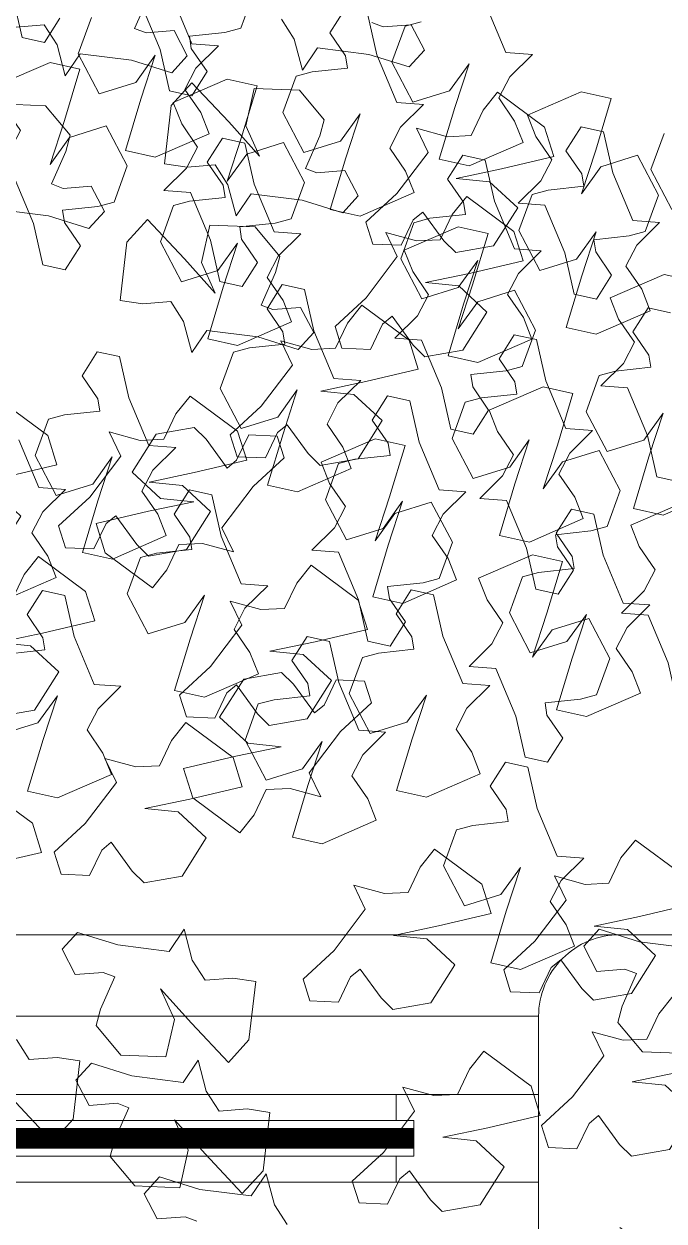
# Model space of a CAD drawing. Header units: metres. Extents: x 8 to 2416, y -346 to 476.
# Drawn here: x 215.709 to 216.024, y -173.554 to -172.966 of the extents above; entities that cross this region are included whole.
import ezdxf

# ---------------------------------------------------------------- set-up
doc = ezdxf.new("R2010")
doc.units = ezdxf.units.M
doc.linetypes.add('0', pattern=[0])
doc.layers.get('0').update_dxf_attribs({"color": 250, "linetype": '0', "lineweight": 20})
for name, color, linetype, lineweight in [('A-DOOR', 35, 'Continuous', 5), ('A-WALL', 250, 'Continuous', 20), ('ARBOLES', 86, 'Continuous', 0), ('baños', 140, 'Continuous', 0), ('piscina', 131, 'Continuous', 0)]:
    doc.layers.add(name, color=color, linetype=linetype, lineweight=lineweight)
doc.styles.get("Standard").update_dxf_attribs({"font": 'arial.ttf', "height": 0.1875})

# ---------------------------------------------------------------- blocks, each defined once
blk = doc.blocks.new('TREES')
at = {"layer": 'ARBOLES', "color": 252, "true_color": 0x8da178}
for p, q in [((0.05561, 0.07782), (0.05154, 0.08545)), ((-0.00661, 0.07599), (-0.00472, 0.08164)), ((0.03482, 0.08013), (0.03282, 0.08069)), ((0.03945, 0.08094), (0.03482, 0.08013)), ((0.03844, 0.08062), (0.03681, 0.07438)), ((0.04106, 0.08159), (0.03844, 0.08062)), ((0.04205, 0.07694), (0.03945, 0.08094)), ((0.01773, 0.07985), (0.02017, 0.07672)), ((0.00002, 0.07624), (-0.00461, 0.07544)), ((0.00261, 0.07224), (0.00002, 0.07624)), ((0.02017, 0.07672), (0.022, 0.07169)), ((0.03973, 0.07388), (0.04205, 0.07694)), ((0.0601, 0.07791), (0.05561, 0.07782)), ((0.05666, 0.07381), (0.0601, 0.07791)), ((-0.02634, 0.07435), (-0.02171, 0.07515)), ((-0.02171, 0.07515), (-0.01926, 0.07202)), ((-0.00461, 0.07544), (-0.00661, 0.07599)), ((0.022, 0.07169), (0.02417, 0.07562)), ((0.02417, 0.07562), (0.03281, 0.07534)), ((0.03281, 0.07534), (0.03973, 0.07388)), ((0.03681, 0.07438), (0.04093, 0.06805)), ((0.04686, 0.07052), (0.04969, 0.07535)), ((0.04969, 0.07535), (0.04799, 0.06782)), ((0.00029, 0.06918), (0.00261, 0.07224)), ((0.05517, 0.07013), (0.05666, 0.07381)), ((0.06883, 0.07244), (0.06021, 0.0677)), ((0.07391, 0.0718), (0.06883, 0.07244)), ((-0.01926, 0.07202), (-0.01743, 0.06699)), ((-0.01743, 0.06699), (-0.01527, 0.07092)), ((-0.01527, 0.07092), (-0.00663, 0.07064)), ((-0.00663, 0.07064), (0.00029, 0.06918)), ((0.04093, 0.06805), (0.04686, 0.07052)), ((0.05818, 0.06652), (0.05517, 0.07013)), ((0.07214, 0.06297), (0.07391, 0.0718)), ((0.02182, 0.06829), (0.01428, 0.06788)), ((0.02641, 0.06375), (0.02182, 0.06829)), ((0.00379, 0.06784), (0.00069, 0.06375)), ((0.01055, 0.06189), (0.00379, 0.06784)), ((0.01428, 0.06788), (0.01346, 0.06151)), ((0.04799, 0.06782), (0.04621, 0.05899)), ((0.05991, 0.06309), (0.05818, 0.06652)), ((0.06021, 0.0677), (0.06195, 0.06427)), ((0.06195, 0.06427), (0.06496, 0.06066)), ((0.00069, 0.06375), (0.00049, 0.05392)), ((0.02594, 0.061), (0.02641, 0.06375)), ((0.0513, 0.05835), (0.05991, 0.06309)), ((0.07044, 0.05544), (0.07214, 0.06297)), ((0.07919, 0.06274), (0.07327, 0.06027)), ((0.08332, 0.05641), (0.07919, 0.06274)), ((-0.02023, 0.06172), (-0.02777, 0.06131)), ((-0.01564, 0.05718), (-0.02023, 0.06172)), ((0.01622, 0.05665), (0.01055, 0.06189)), ((0.01346, 0.06151), (0.01622, 0.05665)), ((0.02406, 0.05535), (0.02594, 0.061)), ((0.06496, 0.06066), (0.06347, 0.05698)), ((0.07327, 0.06027), (0.07044, 0.05544)), ((0.04621, 0.05899), (0.0513, 0.05835)), ((-0.01611, 0.05443), (-0.01564, 0.05718)), ((0.06347, 0.05698), (0.06003, 0.05288)), ((0.08168, 0.05017), (0.08332, 0.05641)), ((-0.01799, 0.04878), (-0.01611, 0.05443)), ((0.00433, 0.05371), (0.00896, 0.05451)), ((0.00896, 0.05451), (0.0114, 0.05138)), ((0.02605, 0.0548), (0.02406, 0.05535)), ((0.03068, 0.0556), (0.02605, 0.0548)), ((0.03328, 0.0516), (0.03068, 0.0556)), ((0.00049, 0.05392), (0.00433, 0.05371)), ((0.06003, 0.05288), (0.06451, 0.05297)), ((0.06451, 0.05297), (0.06859, 0.04534)), ((0.0114, 0.05138), (0.01324, 0.04635)), ((0.01324, 0.04635), (0.0154, 0.05028)), ((0.0154, 0.05028), (0.02404, 0.05)), ((0.03096, 0.04854), (0.03328, 0.0516)), ((0.07907, 0.0492), (0.08168, 0.05017)), ((-0.016, 0.04822), (-0.01799, 0.04878)), ((-0.01137, 0.04902), (-0.016, 0.04822)), ((-0.00877, 0.04502), (-0.01137, 0.04902)), ((0.02404, 0.05), (0.03096, 0.04854)), ((0.07323, 0.048), (0.07907, 0.0492)), ((0.05043, 0.04803), (0.04181, 0.04329)), ((0.05551, 0.04739), (0.05043, 0.04803)), ((0.05374, 0.03856), (0.05551, 0.04739)), ((0.07375, 0.046), (0.07323, 0.048)), ((-0.01109, 0.04197), (-0.00877, 0.04502)), ((-0.00146, 0.04438), (-0.00456, 0.04029)), ((0.0053, 0.03842), (-0.00146, 0.04438)), ((0.00903, 0.04442), (0.00821, 0.03805)), ((0.01657, 0.04482), (0.00903, 0.04442)), ((0.02116, 0.04029), (0.01657, 0.04482)), ((0.06859, 0.04534), (0.07079, 0.03862)), ((0.07676, 0.04239), (0.07375, 0.046)), ((-0.02665, 0.04371), (-0.01801, 0.04343)), ((-0.01801, 0.04343), (-0.01109, 0.04197)), ((0.04181, 0.04329), (0.04355, 0.03986)), ((0.07459, 0.03814), (0.07676, 0.04239)), ((0.08548, 0.04333), (0.07686, 0.03859)), ((0.09057, 0.04269), (0.08548, 0.04333)), ((-0.00456, 0.04029), (-0.00476, 0.03046)), ((0.02069, 0.03754), (0.02116, 0.04029)), ((0.01097, 0.03318), (0.0053, 0.03842)), ((0.04355, 0.03986), (0.04656, 0.03625)), ((0.05203, 0.03103), (0.05374, 0.03856)), ((0.06079, 0.03833), (0.05487, 0.03585)), ((0.06491, 0.032), (0.06079, 0.03833)), ((0.07079, 0.03862), (0.07459, 0.03814)), ((0.07686, 0.03859), (0.0786, 0.03516)), ((0.00821, 0.03805), (0.01097, 0.03318)), ((0.01881, 0.03188), (0.02069, 0.03754)), ((0.04656, 0.03625), (0.04507, 0.03257)), ((0.05487, 0.03585), (0.05203, 0.03103)), ((0.0786, 0.03516), (0.08161, 0.03155)), ((0.02543, 0.03213), (0.02081, 0.03133)), ((0.02803, 0.02813), (0.02543, 0.03213)), ((0.04507, 0.03257), (0.04163, 0.02847)), ((-0.00476, 0.03046), (-0.00092, 0.03025)), ((-0.00092, 0.03025), (0.00371, 0.03105)), ((0.00371, 0.03105), (0.00615, 0.02792)), ((0.02081, 0.03133), (0.01881, 0.03188)), ((0.06328, 0.02576), (0.06491, 0.032)), ((0.08161, 0.03155), (0.08012, 0.02787)), ((0.02571, 0.02508), (0.02803, 0.02813)), ((0.04163, 0.02847), (0.04611, 0.02855)), ((0.04611, 0.02855), (0.05019, 0.02093)), ((0.00615, 0.02792), (0.00799, 0.02289)), ((0.00799, 0.02289), (0.01015, 0.02681)), ((0.01015, 0.02681), (0.01879, 0.02653)), ((0.01879, 0.02653), (0.02571, 0.02508)), ((0.08012, 0.02787), (0.07668, 0.02377)), ((0.05483, 0.02359), (0.06067, 0.02478)), ((0.06067, 0.02478), (0.06328, 0.02576)), ((0.05535, 0.02159), (0.05483, 0.02359)), ((0.06708, 0.02269), (0.05846, 0.01795)), ((0.07217, 0.02205), (0.06708, 0.02269)), ((0.07039, 0.01322), (0.07217, 0.02205)), ((0.07668, 0.02377), (0.08116, 0.02386)), ((0.08116, 0.02386), (0.08524, 0.01623)), ((0.05019, 0.02093), (0.05239, 0.01421)), ((0.05836, 0.01798), (0.05535, 0.02159)), ((0.12375, 0.01449), (0.12538, 0.02073)), ((0.05619, 0.01373), (0.05836, 0.01798)), ((0.05846, 0.01795), (0.0602, 0.01452)), ((0.08524, 0.01623), (0.08744, 0.00951)), ((0.10658, 0.01729), (0.11066, 0.00966)), ((0.05239, 0.01421), (0.05619, 0.01373)), ((0.0602, 0.01452), (0.06321, 0.01091)), ((0.12114, 0.01352), (0.12375, 0.01449)), ((0.06869, 0.00569), (0.07039, 0.01322)), ((0.07744, 0.01299), (0.07152, 0.01052)), ((0.08157, 0.00666), (0.07744, 0.01299)), ((0.09124, 0.00903), (0.09341, 0.01328)), ((0.1153, 0.01232), (0.12114, 0.01352)), ((0.11582, 0.01032), (0.1153, 0.01232)), ((0.00959, 0.01046), (0.00337, 0.00875)), ((0.01174, 0.00868), (0.00959, 0.01046)), ((0.0188, 0.01008), (0.01717, 0.00567)), ((0.02356, 0.01033), (0.0188, 0.01008)), ((0.02504, 0.0068), (0.02356, 0.01033)), ((0.03991, 0.01142), (0.03129, 0.00668)), ((0.045, 0.01078), (0.03991, 0.01142)), ((0.04322, 0.00195), (0.045, 0.01078)), ((0.06321, 0.01091), (0.06172, 0.00723)), ((0.07152, 0.01052), (0.06869, 0.00569)), ((0.11883, 0.00671), (0.11582, 0.01032)), ((0.00337, 0.00875), (-0.00005, 0.00202)), ((0.0157, 0.00422), (0.01174, 0.00868)), ((0.08744, 0.00951), (0.09124, 0.00903)), ((0.11066, 0.00966), (0.11286, 0.00294)), ((-0.12884, 0.00629), (-0.13101, 0.00204)), ((0.02032, 0.00153), (0.02504, 0.0068)), ((0.03129, 0.00668), (0.03303, 0.00325)), ((0.06172, 0.00723), (0.05828, 0.00313)), ((0.07993, 0.00042), (0.08157, 0.00666)), ((0.11666, 0.00246), (0.11883, 0.00671)), ((0.16753, 0.00781), (0.16542, 0.00459)), ((0.17594, 0.00272), (0.16753, 0.00781)), ((-0.15381, -0.00196), (-0.15789, 0.00566)), ((-0.12284, -0.00091), (-0.12504, 0.00581)), ((-0.01535, -0.00196), (-0.01943, 0.00566)), ((0.01717, 0.00567), (0.0157, 0.00422)), ((0.09249, 0.00578), (0.08388, 0.00104)), ((0.09758, 0.00514), (0.09249, 0.00578)), ((0.09581, -0.00369), (0.09758, 0.00514)), ((0.12228, 0.00578), (0.11366, 0.00104)), ((0.12737, 0.00514), (0.12228, 0.00578)), ((0.12559, -0.00369), (0.12737, 0.00514)), ((0.16542, 0.00459), (0.1638, 0.00018)), ((-0.13101, 0.00204), (-0.128, -0.00157)), ((-0.00005, 0.00202), (0.00506, -0.00188)), ((0.03303, 0.00325), (0.03604, -0.00036)), ((0.05828, 0.00313), (0.06276, 0.00321)), ((0.06276, 0.00321), (0.06684, -0.00441)), ((0.11286, 0.00294), (0.11666, 0.00246)), ((0.17793, -0.00201), (0.17594, 0.00272)), ((-0.17098, 0.00083), (-0.17261, -0.00541)), ((0.01576, -0.00581), (0.02032, 0.00153)), ((0.04152, -0.00558), (0.04322, 0.00195)), ((0.05027, 0.00172), (0.04435, -0.00075)), ((0.0544, -0.00461), (0.05027, 0.00172)), ((0.07732, -0.00055), (0.07993, 0.00042)), ((0.08388, 0.00104), (0.08562, -0.0024)), ((0.11366, 0.00104), (0.1154, -0.0024)), ((0.1546, 0.00056), (0.15691, -0.00328)), ((0.15987, -0.00037), (0.1546, 0.00056)), ((0.1638, 0.00018), (0.15987, -0.00037)), ((-0.14933, -0.00188), (-0.15381, -0.00196)), ((-0.15277, -0.00598), (-0.14933, -0.00188)), ((-0.128, -0.00157), (-0.12748, -0.00357)), ((-0.11876, -0.00854), (-0.12284, -0.00091)), ((-0.01087, -0.00188), (-0.01535, -0.00196)), ((-0.01431, -0.00598), (-0.01087, -0.00188)), ((0.01066, -0.00192), (0.00328, -0.00421)), ((0.00506, -0.00188), (0.01066, -0.00192)), ((0.03604, -0.00036), (0.03455, -0.00404)), ((0.04435, -0.00075), (0.04152, -0.00558)), ((0.07148, -0.00175), (0.07732, -0.00055)), ((0.072, -0.00375), (0.07148, -0.00175)), ((-0.12748, -0.00357), (-0.13332, -0.00477)), ((0.07501, -0.00736), (0.072, -0.00375)), ((0.08562, -0.0024), (0.08862, -0.00601)), ((0.0941, -0.01123), (0.09581, -0.00369)), ((0.10286, -0.00393), (0.09694, -0.0064)), ((0.10698, -0.01025), (0.10286, -0.00393)), ((0.1154, -0.0024), (0.11841, -0.00601)), ((0.12389, -0.01123), (0.12559, -0.00369)), ((0.13264, -0.00393), (0.12672, -0.0064)), ((0.13677, -0.01025), (0.13264, -0.00393)), ((0.15691, -0.00328), (0.15235, -0.01062)), ((0.16939, -0.00488), (0.17793, -0.00201)), ((-0.17261, -0.00541), (-0.16849, -0.01174)), ((-0.16257, -0.00927), (-0.15973, -0.00444)), ((-0.15973, -0.00444), (-0.16144, -0.01197)), ((-0.15426, -0.00966), (-0.15277, -0.00598)), ((-0.13593, -0.00574), (-0.13756, -0.01198)), ((-0.13332, -0.00477), (-0.13593, -0.00574)), ((-0.0158, -0.00966), (-0.01431, -0.00598)), ((0.00328, -0.00421), (-0.00526, -0.00709)), ((0.01808, -0.00965), (0.01576, -0.00581)), ((0.03455, -0.00404), (0.03111, -0.00814)), ((0.05277, -0.01085), (0.0544, -0.00461)), ((0.06796, -0.00547), (0.05935, -0.01021)), ((0.06684, -0.00441), (0.06904, -0.01113)), ((0.07305, -0.00611), (0.06796, -0.00547)), ((0.08862, -0.00601), (0.08714, -0.00969)), ((0.11841, -0.00601), (0.11692, -0.00969)), ((0.16202, -0.00717), (0.16939, -0.00488)), ((-0.00526, -0.00709), (-0.00327, -0.01181)), ((0.07127, -0.01494), (0.07305, -0.00611)), ((0.07284, -0.01161), (0.07501, -0.00736)), ((0.09694, -0.0064), (0.0941, -0.01123)), ((0.12672, -0.0064), (0.12389, -0.01123)), ((0.16762, -0.00721), (0.16202, -0.00717)), ((0.17272, -0.01111), (0.16762, -0.00721)), ((-0.16849, -0.01174), (-0.16257, -0.00927)), ((-0.15125, -0.01327), (-0.15426, -0.00966)), ((-0.11428, -0.00845), (-0.11876, -0.00854)), ((-0.11772, -0.01255), (-0.11428, -0.00845)), ((-0.08765, -0.00968), (-0.08982, -0.01393)), ((-0.08385, -0.01016), (-0.08765, -0.00968)), ((-0.07371, -0.00949), (-0.07534, -0.01573)), ((-0.01279, -0.01327), (-0.0158, -0.00966)), ((0.00725, -0.01368), (0.00887, -0.00927)), ((0.00887, -0.00927), (0.0128, -0.00872)), ((0.0128, -0.00872), (0.01808, -0.00965)), ((0.03111, -0.00814), (0.03559, -0.00805)), ((0.03559, -0.00805), (0.03967, -0.01568)), ((0.08714, -0.00969), (0.0837, -0.01379)), ((0.11692, -0.00969), (0.11348, -0.01379)), ((-0.16144, -0.01197), (-0.16321, -0.0208)), ((-0.13756, -0.01198), (-0.13344, -0.01831)), ((-0.12752, -0.01584), (-0.12468, -0.01101)), ((-0.12468, -0.01101), (-0.12639, -0.01854)), ((-0.08165, -0.01688), (-0.08385, -0.01016)), ((-0.00327, -0.01181), (0.00515, -0.0169)), ((0.04431, -0.01302), (0.05015, -0.01182)), ((0.05015, -0.01182), (0.05277, -0.01085)), ((0.05935, -0.01021), (0.06108, -0.01365)), ((0.06904, -0.01113), (0.07284, -0.01161)), ((0.10535, -0.01649), (0.10698, -0.01025)), ((0.13514, -0.01649), (0.13677, -0.01025)), ((0.15235, -0.01062), (0.14763, -0.01589)), ((0.16403, -0.01003), (0.16192, -0.01325)), ((0.17244, -0.01512), (0.16403, -0.01003)), ((0.1693, -0.01784), (0.17272, -0.01111)), ((-0.14951, -0.0167), (-0.15125, -0.01327)), ((-0.1192, -0.01623), (-0.11772, -0.01255)), ((-0.08982, -0.01393), (-0.08681, -0.01753)), ((-0.01106, -0.0167), (-0.01279, -0.01327)), ((0.00515, -0.0169), (0.00725, -0.01368)), ((0.04483, -0.01502), (0.04431, -0.01302)), ((0.06108, -0.01365), (0.06409, -0.01725)), ((0.0837, -0.01379), (0.08818, -0.0137)), ((0.08818, -0.0137), (0.09226, -0.02132)), ((0.11348, -0.01379), (0.11796, -0.0137)), ((0.11796, -0.0137), (0.12204, -0.02132)), ((0.1555, -0.01477), (0.15698, -0.01331)), ((0.15698, -0.01331), (0.16093, -0.01777)), ((0.16192, -0.01325), (0.1603, -0.01766)), ((-0.13344, -0.01831), (-0.12752, -0.01584)), ((-0.07534, -0.01573), (-0.07122, -0.02206)), ((0.03967, -0.01568), (0.04187, -0.0224)), ((0.04784, -0.01863), (0.04483, -0.01502)), ((0.06957, -0.02248), (0.07127, -0.01494)), ((0.07833, -0.01517), (0.0724, -0.01765)), ((0.08245, -0.0215), (0.07833, -0.01517)), ((0.14763, -0.01589), (0.14912, -0.01942)), ((0.15388, -0.01917), (0.1555, -0.01477)), ((0.17443, -0.01985), (0.17244, -0.01512)), ((-0.15813, -0.02144), (-0.14951, -0.0167)), ((-0.14724, -0.01718), (-0.14941, -0.02142)), ((-0.14344, -0.01766), (-0.14724, -0.01718)), ((-0.14124, -0.02438), (-0.14344, -0.01766)), ((-0.1162, -0.01984), (-0.1192, -0.01623)), ((-0.10692, -0.01625), (-0.10909, -0.0205)), ((-0.10312, -0.01673), (-0.10692, -0.01625)), ((-0.10092, -0.02345), (-0.10312, -0.01673)), ((-0.08681, -0.01753), (-0.08629, -0.01954)), ((-0.07757, -0.0245), (-0.08165, -0.01688)), ((-0.01967, -0.02144), (-0.01106, -0.0167)), ((0.06409, -0.01725), (0.0626, -0.02093)), ((0.0724, -0.01765), (0.06957, -0.02248)), ((0.0969, -0.01866), (0.10274, -0.01747)), ((0.10274, -0.01747), (0.10535, -0.01649)), ((0.12668, -0.01866), (0.13252, -0.01747)), ((0.13252, -0.01747), (0.13514, -0.01649)), ((0.1511, -0.01728), (0.15341, -0.02112)), ((0.15637, -0.01821), (0.1511, -0.01728)), ((0.1603, -0.01766), (0.15637, -0.01821)), ((0.16093, -0.01777), (0.16308, -0.01955)), ((0.16308, -0.01955), (0.1693, -0.01784)), ((-0.12639, -0.01854), (-0.12816, -0.02737)), ((-0.11446, -0.02327), (-0.1162, -0.01984)), ((-0.08629, -0.01954), (-0.09213, -0.02073)), ((-0.01317, -0.01907), (-0.01533, -0.02332)), ((-0.00936, -0.01955), (-0.01317, -0.01907)), ((-0.00716, -0.02627), (-0.00936, -0.01955)), ((0.04567, -0.02288), (0.04784, -0.01863)), ((0.09742, -0.02067), (0.0969, -0.01866)), ((0.1272, -0.02067), (0.12668, -0.01866)), ((0.14912, -0.01942), (0.15388, -0.01917)), ((0.1659, -0.02272), (0.17443, -0.01985)), ((-0.16321, -0.0208), (-0.15813, -0.02144)), ((-0.14941, -0.02142), (-0.1464, -0.02503)), ((-0.10909, -0.0205), (-0.10608, -0.02411)), ((-0.09475, -0.02171), (-0.09638, -0.02795)), ((-0.09213, -0.02073), (-0.09475, -0.02171)), ((0.0626, -0.02093), (0.05916, -0.02504)), ((0.08082, -0.02774), (0.08245, -0.0215)), ((0.09226, -0.02132), (0.09446, -0.02804)), ((0.10043, -0.02428), (0.09742, -0.02067)), ((0.12204, -0.02132), (0.12424, -0.02804)), ((0.13021, -0.02428), (0.1272, -0.02067)), ((0.15341, -0.02112), (0.14885, -0.02846)), ((-0.12307, -0.02801), (-0.11446, -0.02327)), ((-0.09684, -0.03107), (-0.10092, -0.02345)), ((-0.01533, -0.02332), (-0.01233, -0.02693)), ((0.04187, -0.0224), (0.04567, -0.02288)), ((0.15852, -0.02502), (0.1659, -0.02272)), ((-0.1464, -0.02503), (-0.14588, -0.02704)), ((-0.13716, -0.032), (-0.14124, -0.02438)), ((-0.10608, -0.02411), (-0.10556, -0.02611)), ((-0.07309, -0.02441), (-0.07757, -0.0245)), ((-0.07653, -0.02852), (-0.07309, -0.02441)), ((0.05916, -0.02504), (0.06364, -0.02495)), ((0.06364, -0.02495), (0.06772, -0.03257)), ((0.09826, -0.02852), (0.10043, -0.02428)), ((0.12804, -0.02852), (0.13021, -0.02428)), ((0.16412, -0.02505), (0.15852, -0.02502)), ((0.16922, -0.02895), (0.16412, -0.02505)), ((-0.14588, -0.02704), (-0.15172, -0.02823)), ((-0.12816, -0.02737), (-0.12307, -0.02801)), ((-0.1114, -0.0273), (-0.11401, -0.02828)), ((-0.10556, -0.02611), (-0.1114, -0.0273)), ((-0.09638, -0.02795), (-0.09226, -0.03427)), ((-0.08633, -0.0318), (-0.0835, -0.02697)), ((-0.0835, -0.02697), (-0.0852, -0.03451)), ((-0.01233, -0.02693), (-0.0118, -0.02893)), ((-0.00309, -0.0339), (-0.00716, -0.02627)), ((0.0782, -0.02872), (0.08082, -0.02774)), ((-0.15433, -0.02921), (-0.15596, -0.03545)), ((-0.15172, -0.02823), (-0.15433, -0.02921)), ((-0.11401, -0.02828), (-0.11564, -0.03452)), ((-0.07802, -0.0322), (-0.07653, -0.02852)), ((-0.0118, -0.02893), (-0.01764, -0.03013)), ((0.02799, -0.02897), (0.02177, -0.03068)), ((0.03015, -0.03075), (0.02799, -0.02897)), ((0.0372, -0.02935), (0.03558, -0.03376)), ((0.04196, -0.0291), (0.0372, -0.02935)), ((0.04344, -0.03263), (0.04196, -0.0291)), ((0.07236, -0.02991), (0.0782, -0.02872)), ((0.07288, -0.03192), (0.07236, -0.02991)), ((0.09446, -0.02804), (0.09826, -0.02852)), ((0.12424, -0.02804), (0.12804, -0.02852)), ((0.14885, -0.02846), (0.14413, -0.03373)), ((0.14826, -0.02975), (0.14615, -0.03297)), ((0.15667, -0.03484), (0.14826, -0.02975)), ((0.1658, -0.03568), (0.16922, -0.02895)), ((-0.13268, -0.03191), (-0.13716, -0.032)), ((-0.13612, -0.03601), (-0.13268, -0.03191)), ((-0.09236, -0.03099), (-0.09684, -0.03107)), ((-0.0958, -0.03509), (-0.09236, -0.03099)), ((-0.09226, -0.03427), (-0.08633, -0.0318)), ((0.02177, -0.03068), (0.01835, -0.03741)), ((0.0341, -0.03521), (0.03015, -0.03075)), ((0.07589, -0.03552), (0.07288, -0.03192)), ((0.152, -0.03261), (0.15348, -0.03115)), ((0.15348, -0.03115), (0.15743, -0.03561)), ((-0.1056, -0.03838), (-0.10276, -0.03355)), ((-0.10276, -0.03355), (-0.10447, -0.04108)), ((-0.07501, -0.0358), (-0.07802, -0.0322)), ((0.0014, -0.03381), (-0.00309, -0.0339)), ((-0.00204, -0.03791), (0.0014, -0.03381)), ((0.03558, -0.03376), (0.0341, -0.03521)), ((0.03872, -0.0379), (0.04344, -0.03263)), ((0.06772, -0.03257), (0.06992, -0.03929)), ((0.14413, -0.03373), (0.14562, -0.03726)), ((0.14615, -0.03297), (0.14453, -0.03737)), ((0.15038, -0.03701), (0.152, -0.03261)), ((-0.15596, -0.03545), (-0.15184, -0.04177)), ((-0.14592, -0.0393), (-0.14308, -0.03447)), ((-0.14308, -0.03447), (-0.14479, -0.04201)), ((-0.1376, -0.03969), (-0.13612, -0.03601)), ((-0.11564, -0.03452), (-0.11152, -0.04085)), ((-0.09728, -0.03877), (-0.0958, -0.03509)), ((-0.0852, -0.03451), (-0.08698, -0.04334)), ((-0.07328, -0.03924), (-0.07501, -0.0358)), ((0.07372, -0.03977), (0.07589, -0.03552)), ((0.15866, -0.03956), (0.15667, -0.03484)), ((0.15743, -0.03561), (0.15958, -0.03739)), ((0.15958, -0.03739), (0.1658, -0.03568)), ((-0.01184, -0.0412), (-0.00901, -0.03637)), ((-0.00901, -0.03637), (-0.01072, -0.0439)), ((-0.00353, -0.04159), (-0.00204, -0.03791)), ((0.01835, -0.03741), (0.02346, -0.04131)), ((0.03416, -0.04524), (0.03872, -0.0379)), ((0.13533, -0.037), (0.13765, -0.04084)), ((0.1406, -0.03793), (0.13533, -0.037)), ((0.14453, -0.03737), (0.1406, -0.03793)), ((0.14562, -0.03726), (0.15038, -0.03701)), ((-0.15184, -0.04177), (-0.14592, -0.0393)), ((-0.1346, -0.0433), (-0.1376, -0.03969)), ((-0.11152, -0.04085), (-0.1056, -0.03838)), ((-0.09428, -0.04238), (-0.09728, -0.03877)), ((-0.08189, -0.04398), (-0.07328, -0.03924)), ((-0.07364, -0.03879), (-0.0758, -0.04304)), ((-0.06983, -0.03927), (-0.07364, -0.03879)), ((0.06992, -0.03929), (0.07372, -0.03977)), ((0.15013, -0.04244), (0.15866, -0.03956)), ((-0.14479, -0.04201), (-0.14656, -0.05084)), ((-0.13497, -0.04066), (-0.13714, -0.04491)), ((-0.13117, -0.04114), (-0.13497, -0.04066)), ((-0.12897, -0.04786), (-0.13117, -0.04114)), ((-0.10447, -0.04108), (-0.10624, -0.04991)), ((-0.01777, -0.04367), (-0.01184, -0.0412)), ((-0.00052, -0.0452), (-0.00353, -0.04159)), ((0.02906, -0.04135), (0.02168, -0.04364)), ((0.02346, -0.04131), (0.02906, -0.04135)), ((0.13765, -0.04084), (0.13308, -0.04818)), ((-0.13286, -0.04674), (-0.1346, -0.0433)), ((-0.09254, -0.04581), (-0.09428, -0.04238)), ((-0.08698, -0.04334), (-0.08189, -0.04398)), ((-0.0758, -0.04304), (-0.0728, -0.04664)), ((-0.01072, -0.0439), (-0.01249, -0.05273)), ((0.02168, -0.04364), (0.01314, -0.04652)), ((0.14275, -0.04473), (0.15013, -0.04244)), ((-0.13714, -0.04491), (-0.13413, -0.04852)), ((-0.10116, -0.05055), (-0.09254, -0.04581)), ((-0.09554, -0.04536), (-0.0977, -0.04961)), ((-0.09173, -0.04584), (-0.09554, -0.04536)), ((-0.08953, -0.05256), (-0.09173, -0.04584)), ((0.00121, -0.04863), (-0.00052, -0.0452)), ((0.03648, -0.04908), (0.03416, -0.04524)), ((0.14835, -0.04477), (0.14275, -0.04473)), ((0.15345, -0.04866), (0.14835, -0.04477)), ((-0.14147, -0.05148), (-0.13286, -0.04674)), ((-0.12489, -0.05549), (-0.12897, -0.04786)), ((-0.0728, -0.04664), (-0.07227, -0.04865)), ((0.01314, -0.04652), (0.01514, -0.05124)), ((0.12109, -0.04759), (0.11899, -0.05081)), ((0.1295, -0.05268), (0.12109, -0.04759)), ((-0.13413, -0.04852), (-0.13361, -0.05052)), ((-0.10624, -0.04991), (-0.10116, -0.05055)), ((-0.0977, -0.04961), (-0.0947, -0.05321)), ((-0.07811, -0.04984), (-0.08073, -0.05082)), ((-0.07227, -0.04865), (-0.07811, -0.04984)), ((-0.0074, -0.05337), (0.00121, -0.04863)), ((0.02565, -0.05311), (0.02727, -0.0487)), ((0.02727, -0.0487), (0.03121, -0.04815)), ((0.03121, -0.04815), (0.03648, -0.04908)), ((0.13308, -0.04818), (0.12836, -0.05344)), ((0.15004, -0.0554), (0.15345, -0.04866)), ((-0.14656, -0.05084), (-0.14147, -0.05148)), ((-0.13945, -0.05172), (-0.14207, -0.05269)), ((-0.13361, -0.05052), (-0.13945, -0.05172)), ((-0.08073, -0.05082), (-0.08236, -0.05706)), ((0.01514, -0.05124), (0.02355, -0.05633)), ((0.08956, -0.05134), (0.08745, -0.05456)), ((0.09797, -0.05643), (0.08956, -0.05134)), ((0.11899, -0.05081), (0.11737, -0.05521)), ((0.13623, -0.05232), (0.13771, -0.05087)), ((0.13771, -0.05087), (0.14166, -0.05533)), ((-0.14207, -0.05269), (-0.1437, -0.05893)), ((-0.0947, -0.05321), (-0.09417, -0.05522)), ((-0.08546, -0.06018), (-0.08953, -0.05256)), ((-0.01249, -0.05273), (-0.0074, -0.05337)), ((0.02355, -0.05633), (0.02565, -0.05311)), ((0.12836, -0.05344), (0.12985, -0.05698)), ((0.1315, -0.0574), (0.1295, -0.05268)), ((0.13461, -0.05673), (0.13623, -0.05232)), ((-0.16476, -0.05473), (-0.16692, -0.05898)), ((-0.16095, -0.05521), (-0.16476, -0.05473)), ((-0.15875, -0.06193), (-0.16095, -0.05521)), ((-0.12041, -0.0554), (-0.12489, -0.05549)), ((-0.12385, -0.0595), (-0.12041, -0.0554)), ((-0.09417, -0.05522), (-0.10001, -0.05641)), ((0.05626, -0.05603), (0.05415, -0.05925)), ((0.06467, -0.06112), (0.05626, -0.05603)), ((0.08745, -0.05456), (0.08583, -0.05896)), ((0.10816, -0.05484), (0.11048, -0.05868)), ((0.11343, -0.05577), (0.10816, -0.05484)), ((0.11737, -0.05521), (0.11343, -0.05577)), ((0.14166, -0.05533), (0.14381, -0.05711)), ((0.14381, -0.05711), (0.15004, -0.0554)), ((-0.13365, -0.06279), (-0.13082, -0.05796)), ((-0.13082, -0.05796), (-0.13252, -0.06549)), ((-0.11569, -0.05756), (-0.11785, -0.0618)), ((-0.11188, -0.05803), (-0.11569, -0.05756)), ((-0.10968, -0.06476), (-0.11188, -0.05803)), ((-0.10263, -0.05739), (-0.10426, -0.06363)), ((-0.10001, -0.05641), (-0.10263, -0.05739)), ((-0.08236, -0.05706), (-0.07824, -0.06338)), ((-0.07231, -0.06091), (-0.06948, -0.05608)), ((-0.06948, -0.05608), (-0.07119, -0.06362)), ((0.09996, -0.06115), (0.09797, -0.05643)), ((0.12296, -0.06028), (0.1315, -0.0574)), ((0.12985, -0.05698), (0.13461, -0.05673)), ((-0.16692, -0.05898), (-0.16391, -0.06259)), ((-0.1437, -0.05893), (-0.13957, -0.06526)), ((-0.12534, -0.06318), (-0.12385, -0.0595)), ((0.05415, -0.05925), (0.05253, -0.06366)), ((0.07663, -0.05859), (0.07895, -0.06243)), ((0.0819, -0.05952), (0.07663, -0.05859)), ((0.08583, -0.05896), (0.0819, -0.05952)), ((0.11048, -0.05868), (0.10592, -0.06602)), ((-0.15468, -0.06956), (-0.15875, -0.06193)), ((-0.11785, -0.0618), (-0.11485, -0.06541)), ((-0.08097, -0.06009), (-0.08546, -0.06018)), ((-0.08441, -0.0642), (-0.08097, -0.06009)), ((-0.07824, -0.06338), (-0.07231, -0.06091)), ((0.06666, -0.06585), (0.06467, -0.06112)), ((0.09143, -0.06403), (0.09996, -0.06115)), ((0.11558, -0.06257), (0.12296, -0.06028)), ((-0.16391, -0.06259), (-0.16339, -0.06459)), ((-0.13957, -0.06526), (-0.13365, -0.06279)), ((-0.12233, -0.06679), (-0.12534, -0.06318)), ((-0.10426, -0.06363), (-0.10014, -0.06996)), ((-0.09421, -0.06748), (-0.09138, -0.06266)), ((-0.09138, -0.06266), (-0.09309, -0.07019)), ((-0.07119, -0.06362), (-0.07296, -0.07245)), ((0.04333, -0.06329), (0.04565, -0.06712)), ((0.0486, -0.06421), (0.04333, -0.06329)), ((0.05253, -0.06366), (0.0486, -0.06421)), ((0.07895, -0.06243), (0.07438, -0.06977)), ((0.08405, -0.06632), (0.09143, -0.06403)), ((0.12118, -0.06261), (0.11558, -0.06257)), ((0.12628, -0.06651), (0.12118, -0.06261)), ((-0.16923, -0.06579), (-0.17185, -0.06676)), ((-0.16339, -0.06459), (-0.16923, -0.06579)), ((-0.13252, -0.06549), (-0.1343, -0.07432)), ((-0.11485, -0.06541), (-0.11432, -0.06742)), ((-0.10561, -0.07238), (-0.10968, -0.06476)), ((-0.0859, -0.06788), (-0.08441, -0.0642)), ((0.05813, -0.06873), (0.06666, -0.06585)), ((0.10592, -0.06602), (0.10119, -0.07129)), ((-0.17185, -0.06676), (-0.17348, -0.073)), ((-0.12059, -0.07022), (-0.12233, -0.06679)), ((-0.11432, -0.06742), (-0.12016, -0.06861)), ((-0.10014, -0.06996), (-0.09421, -0.06748)), ((-0.08289, -0.07148), (-0.0859, -0.06788)), ((0.04565, -0.06712), (0.04108, -0.07447)), ((0.08965, -0.06636), (0.08405, -0.06632)), ((0.09475, -0.07025), (0.08965, -0.06636)), ((0.12287, -0.07324), (0.12628, -0.06651)), ((-0.15019, -0.06947), (-0.15468, -0.06956)), ((-0.15363, -0.07357), (-0.15019, -0.06947)), ((-0.12278, -0.06958), (-0.12441, -0.07583)), ((-0.12016, -0.06861), (-0.12278, -0.06958)), ((-0.06787, -0.07309), (-0.05926, -0.06835)), ((0.05075, -0.07102), (0.05813, -0.06873)), ((0.07438, -0.06977), (0.06966, -0.07503)), ((0.10906, -0.07016), (0.11054, -0.06871)), ((0.11054, -0.06871), (0.11449, -0.07317)), ((-0.16343, -0.07686), (-0.1606, -0.07203)), ((-0.1606, -0.07203), (-0.1623, -0.07956)), ((-0.12921, -0.07496), (-0.12059, -0.07022)), ((-0.09309, -0.07019), (-0.09486, -0.07902)), ((-0.08116, -0.07492), (-0.08289, -0.07148)), ((0.05635, -0.07106), (0.05075, -0.07102)), ((0.06145, -0.07495), (0.05635, -0.07106)), ((0.09133, -0.07699), (0.09475, -0.07025)), ((0.10119, -0.07129), (0.10268, -0.07482)), ((0.10744, -0.07457), (0.10906, -0.07016)), ((-0.17348, -0.073), (-0.16936, -0.07933)), ((-0.15512, -0.07725), (-0.15363, -0.07357)), ((-0.10113, -0.07229), (-0.10561, -0.07238)), ((-0.10456, -0.07639), (-0.10113, -0.07229)), ((-0.08327, -0.07352), (-0.08544, -0.07777)), ((-0.07947, -0.074), (-0.08327, -0.07352)), ((-0.07727, -0.08072), (-0.07947, -0.074)), ((-0.07296, -0.07245), (-0.06787, -0.07309)), ((0.01577, -0.07329), (0.01361, -0.07721)), ((0.0176, -0.07831), (0.01577, -0.07329)), ((0.07591, -0.07832), (0.07753, -0.07391)), ((0.07753, -0.07391), (0.07901, -0.07246)), ((0.07901, -0.07246), (0.08296, -0.07692)), ((0.11449, -0.07317), (0.11665, -0.07495)), ((0.11665, -0.07495), (0.12287, -0.07324)), ((0.14388, -0.07387), (0.14177, -0.07709)), ((0.15229, -0.07896), (0.14388, -0.07387)), ((-0.1343, -0.07432), (-0.12921, -0.07496)), ((-0.12441, -0.07583), (-0.12029, -0.08215)), ((-0.11436, -0.07968), (-0.11153, -0.07485)), ((-0.11153, -0.07485), (-0.11324, -0.08239)), ((-0.08977, -0.07966), (-0.08116, -0.07492)), ((-0.00196, -0.07547), (-0.00427, -0.07853)), ((0.00496, -0.07693), (-0.00196, -0.07547)), ((0.04108, -0.07447), (0.03636, -0.07973)), ((0.05803, -0.08168), (0.06145, -0.07495)), ((0.06966, -0.07503), (0.07115, -0.07857)), ((0.10268, -0.07482), (0.10744, -0.07457)), ((-0.16936, -0.07933), (-0.16343, -0.07686)), ((-0.15211, -0.08086), (-0.15512, -0.07725)), ((-0.14724, -0.07632), (-0.14941, -0.08057)), ((-0.14344, -0.0768), (-0.14724, -0.07632)), ((-0.14124, -0.08352), (-0.14344, -0.0768)), ((-0.10605, -0.08007), (-0.10456, -0.07639)), ((-0.08544, -0.07777), (-0.08243, -0.08138)), ((0.01361, -0.07721), (0.00496, -0.07693)), ((0.04423, -0.07861), (0.04571, -0.07715)), ((0.04571, -0.07715), (0.04966, -0.08161)), ((0.08296, -0.07692), (0.08511, -0.0787)), ((0.08511, -0.0787), (0.09133, -0.07699)), ((0.09831, -0.0767), (0.0962, -0.07992)), ((0.10672, -0.08178), (0.09831, -0.0767)), ((0.14177, -0.07709), (0.14015, -0.0815)), ((-0.1623, -0.07956), (-0.16408, -0.08839)), ((-0.12029, -0.08215), (-0.11436, -0.07968)), ((-0.10304, -0.08368), (-0.10605, -0.08007)), ((-0.09486, -0.07902), (-0.08977, -0.07966)), ((-0.00427, -0.07853), (-0.00168, -0.08253)), ((0.02005, -0.08144), (0.0176, -0.07831)), ((0.03636, -0.07973), (0.03785, -0.08326)), ((0.04261, -0.08302), (0.04423, -0.07861)), ((0.07115, -0.07857), (0.07591, -0.07832)), ((0.0962, -0.07992), (0.09458, -0.08432)), ((0.15428, -0.08369), (0.15229, -0.07896)), ((-0.15038, -0.08429), (-0.15211, -0.08086)), ((-0.14941, -0.08057), (-0.1464, -0.08418)), ((-0.08243, -0.08138), (-0.08191, -0.08338)), ((-0.07319, -0.08835), (-0.07727, -0.08072)), ((-0.00168, -0.08253), (0.00295, -0.08173)), ((0.00295, -0.08173), (0.00495, -0.08228)), ((0.02467, -0.08064), (0.02005, -0.08144)), ((0.02852, -0.08086), (0.02467, -0.08064)), ((0.02831, -0.09069), (0.02852, -0.08086)), ((0.04966, -0.08161), (0.05181, -0.08339)), ((0.05181, -0.08339), (0.05803, -0.08168)), ((0.10871, -0.08651), (0.10672, -0.08178)), ((0.13095, -0.08113), (0.13326, -0.08496)), ((0.13622, -0.08205), (0.13095, -0.08113)), ((0.14015, -0.0815), (0.13622, -0.08205)), ((-0.13716, -0.09115), (-0.14124, -0.08352)), ((-0.11324, -0.08239), (-0.11501, -0.09122)), ((-0.10131, -0.08711), (-0.10304, -0.08368)), ((-0.08191, -0.08338), (-0.08775, -0.08458)), ((0.00495, -0.08228), (0.00306, -0.08793)), ((0.01278, -0.08358), (0.01846, -0.08882)), ((0.01555, -0.08845), (0.01278, -0.08358)), ((0.03785, -0.08326), (0.04261, -0.08302)), ((0.08538, -0.08395), (0.0877, -0.08779)), ((0.09065, -0.08488), (0.08538, -0.08395)), ((0.14574, -0.08657), (0.15428, -0.08369)), ((-0.15899, -0.08903), (-0.15038, -0.08429)), ((-0.1464, -0.08418), (-0.14588, -0.08618)), ((-0.09036, -0.08555), (-0.09199, -0.09179)), ((-0.08775, -0.08458), (-0.09036, -0.08555)), ((0.09458, -0.08432), (0.09065, -0.08488)), ((0.13326, -0.08496), (0.1287, -0.09231)), ((-0.15172, -0.08738), (-0.15433, -0.08835)), ((-0.14588, -0.08618), (-0.15172, -0.08738)), ((-0.10992, -0.09186), (-0.10131, -0.08711)), ((0.00306, -0.08793), (0.0026, -0.09069)), ((0.0877, -0.08779), (0.08313, -0.09513)), ((0.10018, -0.08939), (0.10871, -0.08651)), ((0.13837, -0.08886), (0.14574, -0.08657)), ((-0.16408, -0.08839), (-0.15899, -0.08903)), ((-0.15433, -0.08835), (-0.15596, -0.09459)), ((-0.10869, -0.08947), (-0.11085, -0.09371)), ((-0.10489, -0.08994), (-0.10869, -0.08947)), ((-0.10269, -0.09667), (-0.10489, -0.08994)), ((-0.06871, -0.08826), (-0.07319, -0.08835)), ((-0.07215, -0.09236), (-0.06871, -0.08826)), ((0.01473, -0.09481), (0.01555, -0.08845)), ((0.01846, -0.08882), (0.02522, -0.09477)), ((0.06764, -0.08889), (0.06553, -0.09211)), ((0.07605, -0.09398), (0.06764, -0.08889)), ((0.0928, -0.09168), (0.10018, -0.08939)), ((0.14397, -0.0889), (0.13837, -0.08886)), ((0.14907, -0.09279), (0.14397, -0.0889)), ((-0.13268, -0.09106), (-0.13716, -0.09115)), ((-0.13612, -0.09516), (-0.13268, -0.09106)), ((-0.11501, -0.09122), (-0.10992, -0.09186)), ((-0.09199, -0.09179), (-0.08787, -0.09812)), ((-0.08195, -0.09565), (-0.07911, -0.09082)), ((-0.07911, -0.09082), (-0.08082, -0.09835)), ((0.0026, -0.09069), (0.00719, -0.09522)), ((0.02522, -0.09477), (0.02831, -0.09069)), ((0.06553, -0.09211), (0.06391, -0.09652)), ((0.0984, -0.09172), (0.0928, -0.09168)), ((0.1035, -0.09561), (0.0984, -0.09172)), ((-0.14592, -0.09845), (-0.14308, -0.09362)), ((-0.14308, -0.09362), (-0.14479, -0.10115)), ((-0.11085, -0.09371), (-0.10785, -0.09732)), ((-0.07364, -0.09604), (-0.07215, -0.09236)), ((0.07804, -0.09871), (0.07605, -0.09398)), ((0.1287, -0.09231), (0.12398, -0.09757)), ((0.14565, -0.09953), (0.14907, -0.09279)), ((-0.15596, -0.09459), (-0.15184, -0.10092)), ((-0.1376, -0.09884), (-0.13612, -0.09516)), ((-0.08787, -0.09812), (-0.08195, -0.09565)), ((-0.07063, -0.09965), (-0.07364, -0.09604)), ((-0.00801, -0.09741), (-0.01045, -0.09428)), ((0.00719, -0.09522), (0.01473, -0.09481)), ((0.02015, -0.09488), (0.01799, -0.0988)), ((0.02199, -0.0999), (0.02015, -0.09488)), ((0.08313, -0.09513), (0.07841, -0.10039)), ((0.10008, -0.10235), (0.1035, -0.09561)), ((0.13185, -0.09645), (0.13333, -0.09499)), ((0.13333, -0.09499), (0.13728, -0.09945)), ((-0.10785, -0.09732), (-0.10733, -0.09933)), ((-0.09861, -0.10429), (-0.10269, -0.09667)), ((-0.00338, -0.09661), (-0.00801, -0.09741)), ((0.00046, -0.09682), (-0.00338, -0.09661)), ((0.00243, -0.09706), (0.00011, -0.10012)), ((0.00026, -0.10665), (0.00046, -0.09682)), ((0.00935, -0.09852), (0.00243, -0.09706)), ((0.05471, -0.09614), (0.05703, -0.09998)), ((0.05998, -0.09707), (0.05471, -0.09614)), ((0.06391, -0.09652), (0.05998, -0.09707)), ((0.08628, -0.09927), (0.08776, -0.09782)), ((0.08776, -0.09782), (0.09171, -0.10228)), ((0.12398, -0.09757), (0.12547, -0.1011)), ((0.13023, -0.10086), (0.13185, -0.09645)), ((-0.15184, -0.10092), (-0.14592, -0.09845)), ((-0.1346, -0.10245), (-0.1376, -0.09884)), ((-0.12532, -0.09886), (-0.12749, -0.10311)), ((-0.12152, -0.09934), (-0.12532, -0.09886)), ((-0.11932, -0.10606), (-0.12152, -0.09934)), ((-0.10733, -0.09933), (-0.11317, -0.10052)), ((-0.08082, -0.09835), (-0.08259, -0.10718)), ((-0.06889, -0.10308), (-0.07063, -0.09965)), ((0.00011, -0.10012), (0.00271, -0.10412)), ((0.01799, -0.0988), (0.00935, -0.09852)), ((0.02443, -0.10303), (0.02199, -0.0999)), ((0.05703, -0.09998), (0.05246, -0.10732)), ((0.06951, -0.10158), (0.07804, -0.09871)), ((0.08466, -0.10368), (0.08628, -0.09927)), ((0.13728, -0.09945), (0.13943, -0.10123)), ((0.13943, -0.10123), (0.14565, -0.09953)), ((-0.14479, -0.10115), (-0.14656, -0.10998)), ((-0.11578, -0.1015), (-0.11741, -0.10774)), ((-0.11317, -0.10052), (-0.11578, -0.1015)), ((0.06213, -0.10388), (0.06951, -0.10158)), ((0.07841, -0.10039), (0.0799, -0.10393)), ((0.12548, -0.10203), (0.12337, -0.10525)), ((0.12547, -0.1011), (0.13023, -0.10086)), ((0.13389, -0.10712), (0.12548, -0.10203)), ((-0.13286, -0.10588), (-0.1346, -0.10245)), ((-0.12749, -0.10311), (-0.12448, -0.10672)), ((-0.07751, -0.10782), (-0.06889, -0.10308)), ((0.00271, -0.10412), (0.00734, -0.10332)), ((0.00734, -0.10332), (0.00933, -0.10387)), ((0.00933, -0.10387), (0.00745, -0.10952)), ((0.02906, -0.10223), (0.02443, -0.10303)), ((0.0329, -0.10245), (0.02906, -0.10223)), ((0.0327, -0.11228), (0.0329, -0.10245)), ((0.06773, -0.10392), (0.06213, -0.10388)), ((0.07283, -0.10781), (0.06773, -0.10392)), ((0.0799, -0.10393), (0.08466, -0.10368)), ((0.09171, -0.10228), (0.09386, -0.10406)), ((0.09386, -0.10406), (0.10008, -0.10235)), ((-0.14147, -0.11062), (-0.13286, -0.10588)), ((-0.11524, -0.11368), (-0.11932, -0.10606)), ((-0.09413, -0.1042), (-0.09861, -0.10429)), ((-0.09757, -0.1083), (-0.09413, -0.1042)), ((-0.00959, -0.10479), (-0.00284, -0.11074)), ((0.01717, -0.10517), (0.02284, -0.11041)), ((0.01993, -0.11004), (0.01717, -0.10517)), ((0.12337, -0.10525), (0.12175, -0.10966)), ((-0.12448, -0.10672), (-0.12396, -0.10872)), ((-0.11741, -0.10774), (-0.11329, -0.11406)), ((-0.10737, -0.11159), (-0.10453, -0.10676)), ((-0.10453, -0.10676), (-0.10624, -0.1143)), ((-0.08259, -0.10718), (-0.07751, -0.10782)), ((-0.00284, -0.11074), (0.00026, -0.10665)), ((0.05246, -0.10732), (0.04774, -0.11259)), ((0.06942, -0.11454), (0.07283, -0.10781)), ((0.13588, -0.11185), (0.13389, -0.10712)), ((-0.14656, -0.10998), (-0.14147, -0.11062)), ((-0.1298, -0.10992), (-0.13241, -0.11089)), ((-0.12396, -0.10872), (-0.1298, -0.10992)), ((-0.09905, -0.11198), (-0.09757, -0.1083)), ((0.00745, -0.10952), (0.00698, -0.11228)), ((0.01911, -0.1164), (0.01993, -0.11004)), ((0.05561, -0.11147), (0.05709, -0.11001)), ((0.05709, -0.11001), (0.06104, -0.11447)), ((0.11255, -0.10929), (0.11486, -0.11312)), ((0.11782, -0.11022), (0.11255, -0.10929)), ((0.12175, -0.10966), (0.11782, -0.11022)), ((-0.13241, -0.11089), (-0.13404, -0.11713)), ((-0.11329, -0.11406), (-0.10737, -0.11159)), ((-0.09605, -0.11559), (-0.09905, -0.11198)), ((0.02284, -0.11041), (0.0296, -0.11636)), ((0.05399, -0.11588), (0.05561, -0.11147)), ((0.12734, -0.11473), (0.13588, -0.11185)), ((-0.11076, -0.1136), (-0.11524, -0.11368)), ((-0.1142, -0.1177), (-0.11076, -0.1136)), ((0.00698, -0.11228), (0.01157, -0.11681)), ((0.0296, -0.11636), (0.0327, -0.11228)), ((0.03329, -0.11272), (0.03112, -0.11664)), ((0.03512, -0.11775), (0.03329, -0.11272)), ((0.04774, -0.11259), (0.04923, -0.11612)), ((0.11486, -0.11312), (0.1103, -0.12047)), ((-0.124, -0.12099), (-0.12116, -0.11616)), ((-0.12116, -0.11616), (-0.12287, -0.12369)), ((-0.10624, -0.1143), (-0.10801, -0.12313)), ((-0.09431, -0.11903), (-0.09605, -0.11559)), ((0.01556, -0.1149), (0.01324, -0.11796)), ((0.02248, -0.11636), (0.01556, -0.1149)), ((0.04923, -0.11612), (0.05399, -0.11588)), ((0.06104, -0.11447), (0.06319, -0.11625)), ((0.06319, -0.11625), (0.06942, -0.11454)), ((0.10147, -0.12122), (0.09306, -0.11613)), ((0.11997, -0.11702), (0.12734, -0.11473)), ((-0.13404, -0.11713), (-0.12992, -0.12346)), ((-0.11569, -0.12138), (-0.1142, -0.1177)), ((-0.09029, -0.1167), (-0.09245, -0.12095)), ((-0.08648, -0.11718), (-0.09029, -0.1167)), ((-0.08429, -0.1239), (-0.08648, -0.11718)), ((0.01157, -0.11681), (0.01911, -0.1164)), ((0.01324, -0.11796), (0.01584, -0.12196)), ((0.03112, -0.11664), (0.02248, -0.11636)), ((0.03756, -0.12087), (0.03512, -0.11775)), ((0.12557, -0.11706), (0.11997, -0.11702)), ((0.13067, -0.12095), (0.12557, -0.11706)), ((-0.10292, -0.12377), (-0.09431, -0.11903)), ((-0.12992, -0.12346), (-0.124, -0.12099)), ((-0.11268, -0.12499), (-0.11569, -0.12138)), ((-0.09245, -0.12095), (-0.08945, -0.12456)), ((0.01584, -0.12196), (0.02047, -0.12116)), ((0.02047, -0.12116), (0.02247, -0.12171)), ((0.10346, -0.12594), (0.10147, -0.12122)), ((0.1103, -0.12047), (0.10558, -0.12573)), ((0.12725, -0.12769), (0.13067, -0.12095)), ((-0.12287, -0.12369), (-0.12464, -0.13252)), ((-0.10801, -0.12313), (-0.10292, -0.12377)), ((-0.08021, -0.13153), (-0.08429, -0.1239)), ((0.11345, -0.12461), (0.11493, -0.12316)), ((0.11493, -0.12316), (0.11888, -0.12762)), ((-0.11094, -0.12842), (-0.11268, -0.12499)), ((-0.08945, -0.12456), (-0.08893, -0.12656)), ((0.09493, -0.12882), (0.10346, -0.12594)), ((0.10558, -0.12573), (0.10707, -0.12927)), ((0.11183, -0.12902), (0.11345, -0.12461)), ((-0.09476, -0.12776), (-0.09738, -0.12873)), ((-0.08893, -0.12656), (-0.09476, -0.12776)), ((0.11888, -0.12762), (0.12103, -0.12939)), ((0.12103, -0.12939), (0.12725, -0.12769)), ((-0.11956, -0.13316), (-0.11094, -0.12842)), ((-0.09738, -0.12873), (-0.09901, -0.13497)), ((0.10707, -0.12927), (0.11183, -0.12902)), ((-0.07573, -0.13144), (-0.08021, -0.13153)), ((-0.07917, -0.13554), (-0.07573, -0.13144)), ((-0.12464, -0.13252), (-0.11956, -0.13316)), ((-0.08897, -0.13883), (-0.08613, -0.134)), ((-0.08613, -0.134), (-0.08784, -0.14153)), ((-0.09901, -0.13497), (-0.09489, -0.1413)), ((-0.08065, -0.13922), (-0.07917, -0.13554)), ((-0.09489, -0.1413), (-0.08897, -0.13883)), ((-0.07765, -0.14283), (-0.08065, -0.13922)), ((-0.08784, -0.14153), (-0.08961, -0.15036)), ((-0.07591, -0.14626), (-0.07765, -0.14283)), ((-0.07206, -0.14307), (-0.07437, -0.14612)), ((-0.06514, -0.14452), (-0.07206, -0.14307)), ((-0.07437, -0.14612), (-0.07178, -0.15012)), ((-0.0565, -0.1448), (-0.06514, -0.14452)), ((-0.08452, -0.151), (-0.07591, -0.14626)), ((-0.07178, -0.15012), (-0.06715, -0.14932)), ((-0.06715, -0.14932), (-0.06515, -0.14987)), ((-0.06515, -0.14987), (-0.06704, -0.15553)), ((-0.08961, -0.15036), (-0.08452, -0.151)), ((-0.06704, -0.15553), (-0.0675, -0.15828)), ((-0.0675, -0.15828), (-0.06291, -0.16281)), ((-0.06291, -0.16281), (-0.05537, -0.1624))]:
    blk.add_line(p, q, dxfattribs=at)
blk = doc.blocks.new('PL BASE 2N NASAS 09')
at = {"layer": 'A-DOOR'}
for p, q in [((165.35758, -5.21173), (166.03758, -5.21172)), ((165.39758, -5.25173), (165.99758, -5.25172)), ((165.39758, -5.29023), (165.99758, -5.29023)), ((165.93627, -5.30303), (165.45888, -5.30303)), ((165.93627, -5.30303), (165.93627, -5.32042)), ((165.93627, -5.32042), (165.45888, -5.32042)), ((165.99758, -5.33322), (165.39758, -5.33322))]:
    blk.add_line(p, q, dxfattribs=at)
blk.add_lwpolyline([(165.92758, -5.30303), (165.92758, -5.29023), (165.99758, -5.29023), (165.99758, -5.33322), (165.92758, -5.33322), (165.92758, -5.32042)], dxfattribs=at)
at = {"layer": 'A-WALL'}
for p, q in [((166.03758, -5.21172), (166.35758, -5.21173)), ((165.99758, -5.25172), (165.99758, -5.37173)), ((165.99758, -5.36172), (165.99758, -5.26172))]:
    blk.add_line(p, q, dxfattribs=at)
blk.add_arc((166.03758, -5.25172), 0.04, 89.99904, 180, dxfattribs=at)
at = {"layer": 'piscina', "const_width": 0.01}
blk.add_lwpolyline([(165.45888, -5.31173), (165.93627, -5.31173)], dxfattribs=at)
at = {"layer": 'baños', "linetype": 'Continuous', "flags": 8}
for tag, p in [('MODELNUMBER', (167.1329, -5.63062, 0)), ('TRADENAME', (167.1329, -5.63066, 0)), ('PRODUCT', (167.1329, -5.6307, 0)), ('MATERIAL', (167.1329, -5.63074, 0)), ('MODELNUMBER', (168.30765, -5.63062, 0)), ('TRADENAME', (168.30765, -5.63066, 0)), ('PRODUCT', (168.30765, -5.6307, 0)), ('MATERIAL', (168.30765, -5.63074, 0))]:
    blk.add_attdef(tag, p, '', height=0.0000254, rotation=180.00008, dxfattribs=at)
blk = doc.blocks.new('PL MUEBLES 2N NASAS 09')
blk.add_blockref('PL BASE 2N NASAS 09', (49.91428, 62.71701))
at = {"layer": 'ARBOLES', "xscale": 2.935254890295517, "yscale": 2.935254890295517, "zscale": 2.935254890295517, "rotation": 354.6252016265699}
for p in [(215.39994, 57.9422), (216.19157, 57.90624), (215.71179, 57.72645)]:
    blk.add_blockref('TREES', p, dxfattribs=at)

msp = doc.modelspace()

# ---------------------------------------------------------------- block references
msp.add_blockref('PL MUEBLES 2N NASAS 09', (0.05, -230.9185))

doc.saveas('drawing.dxf')
